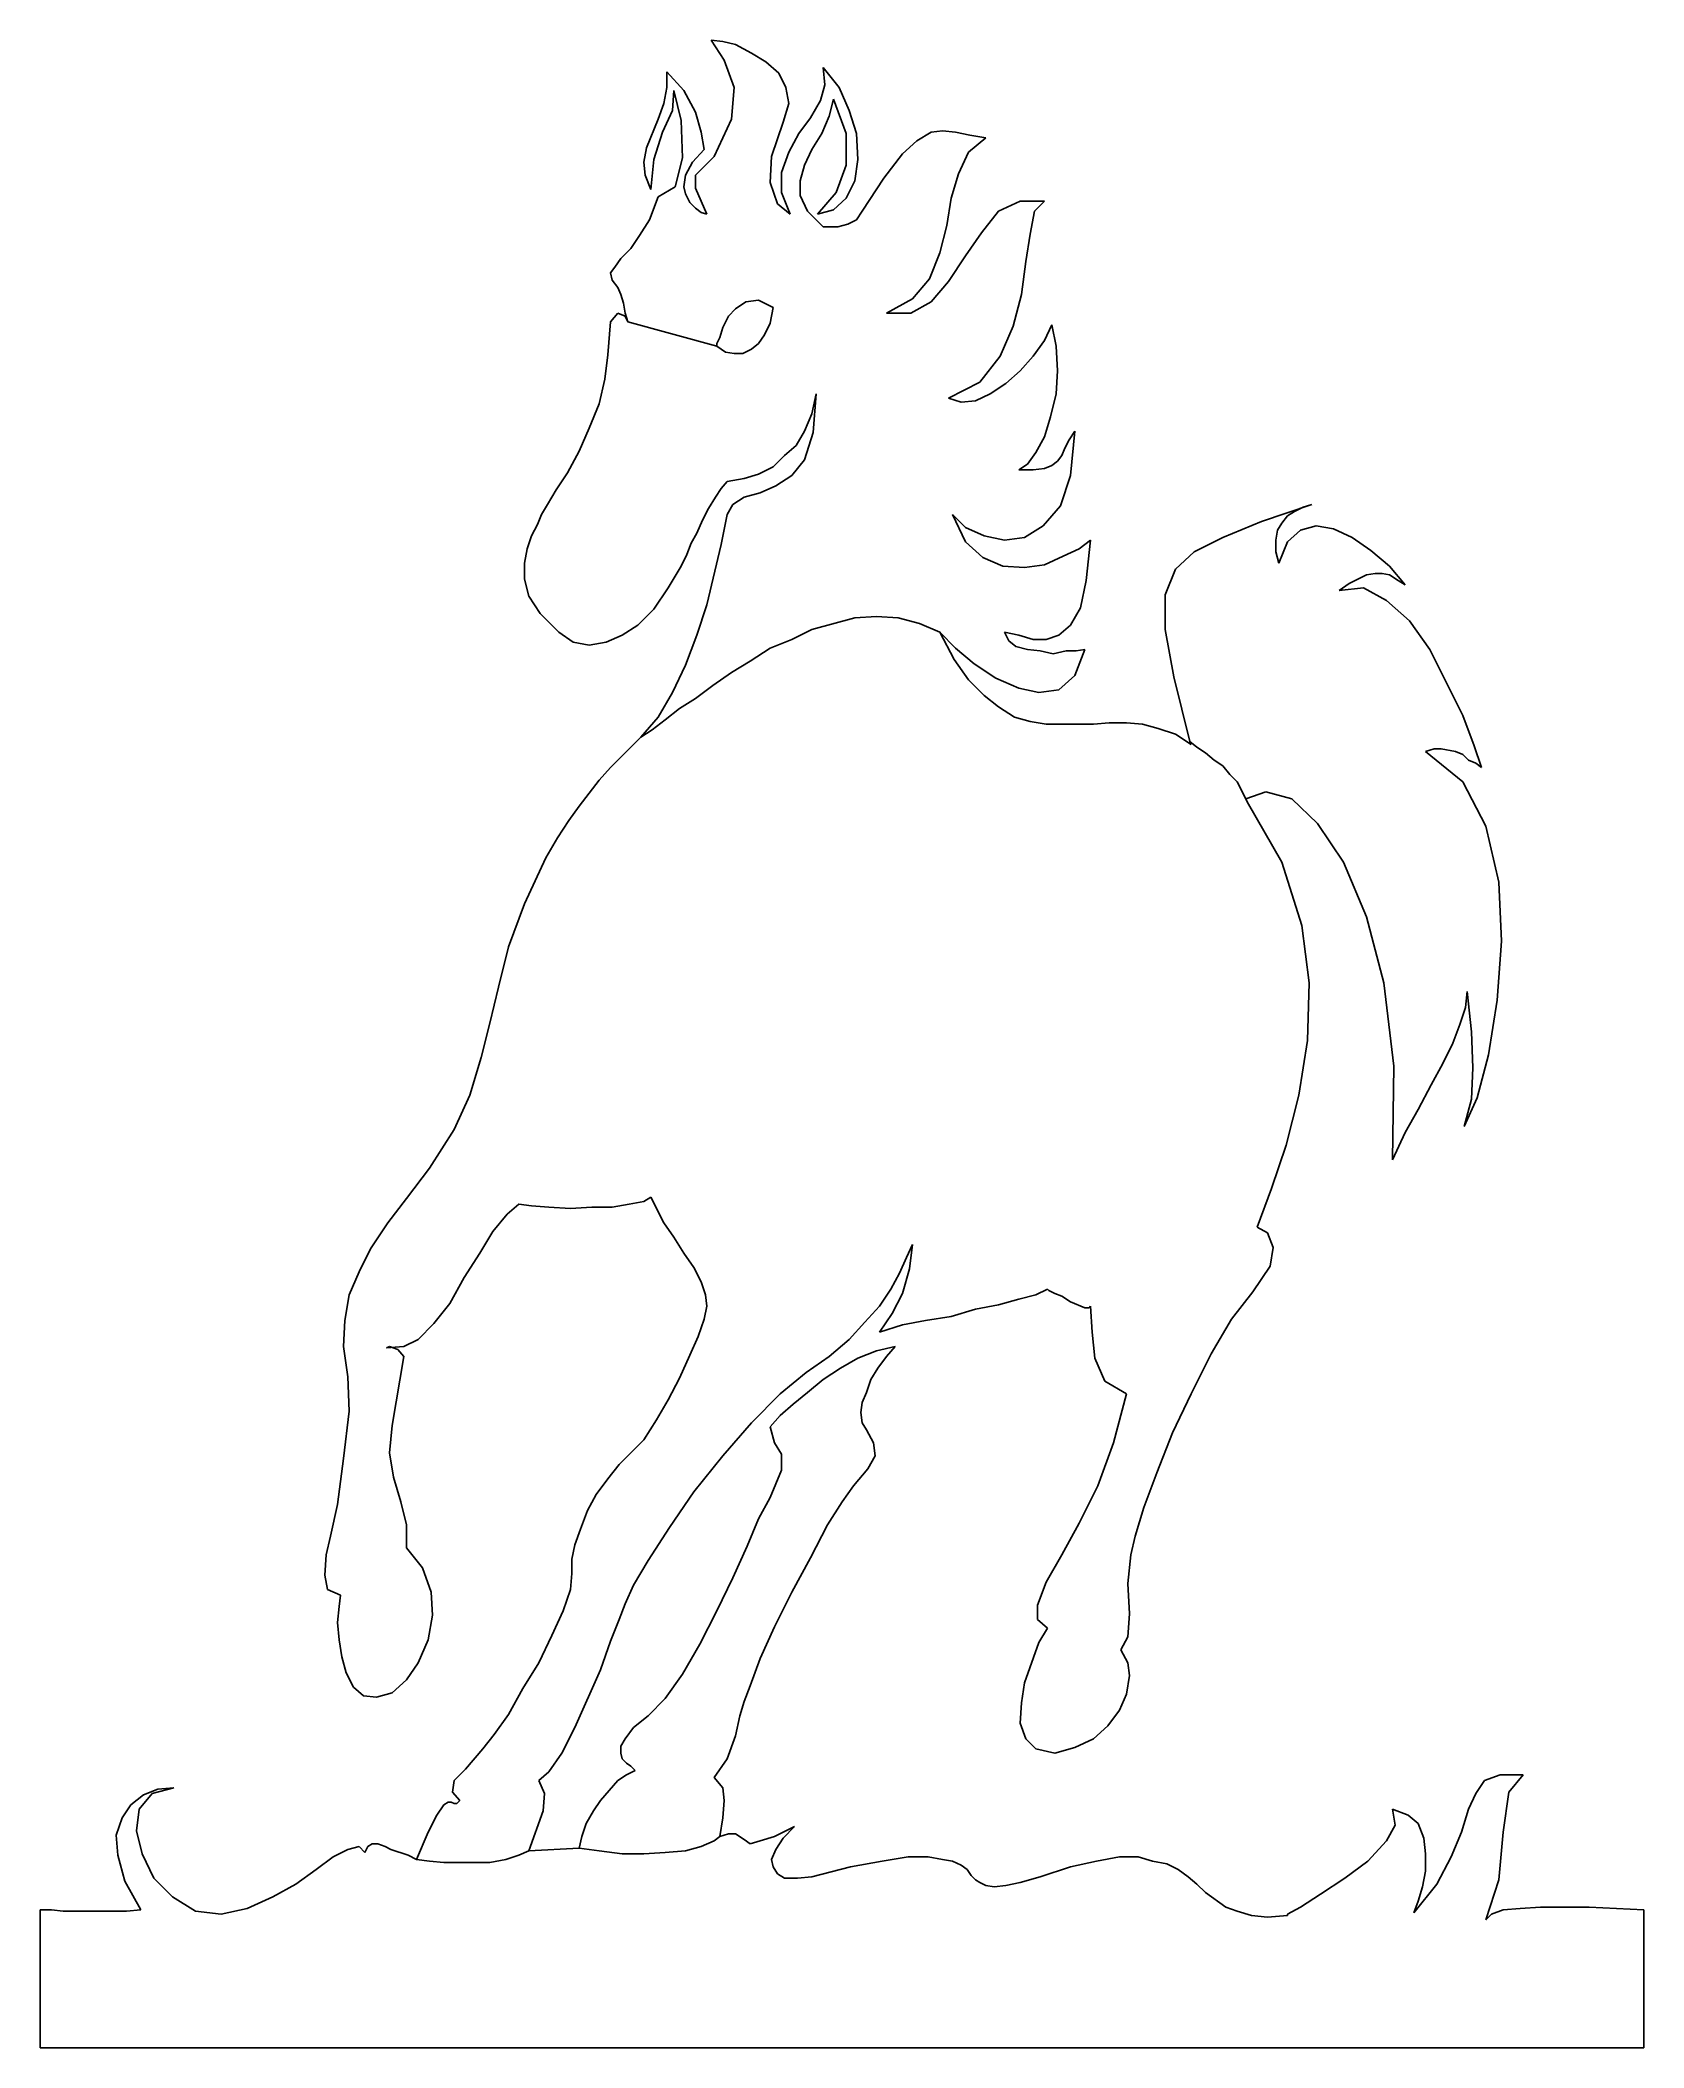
# Model space of a CAD drawing. Extents: x 0 to 30, y 0 to 37.6.
import ezdxf

# ---------------------------------------------------------------- set-up
doc = ezdxf.new("R2010")
doc.units = 0
doc.layers.add('CK_LEVEL_1', color=7, linetype='CONTINUOUS')

msp = doc.modelspace()

# ---------------------------------------------------------------- linework, layer by layer
at = {"layer": 'CK_LEVEL_1', "color": 2, "linetype": 'CONTINUOUS'}
for p, q in [((12.78451, 37.573002), (12.569192, 37.599918)), ((12.569192, 37.599918), (12.811425, 37.22311)), ((13.026743, 37.519173), (12.78451, 37.573002)), ((13.322805, 37.357685), (13.026743, 37.519173)), ((13.591953, 37.196194), (13.322805, 37.357681)), ((12.057812, 36.657902), (11.734835, 37.007793)), ((11.734835, 37.007793), (11.734835, 36.711731)), ((12.811425, 37.22311), (12.999828, 36.711731)), ((13.834186, 36.980877), (13.591952, 37.196194)), ((13.968759, 36.711731), (13.834186, 36.980877)), ((14.964605, 36.711731), (14.668543, 37.088535)), ((14.668543, 37.088535), (14.695457, 36.76556)), ((11.734835, 36.711731), (11.681005, 36.415668)), ((11.842494, 36.281094), (11.869408, 36.657902)), ((11.869408, 36.657902), (12.003982, 36.092693)), ((12.27313, 36.254177), (12.057813, 36.657898)), ((12.999828, 36.711731), (12.945999, 36.119606)), ((14.022589, 36.415668), (13.968759, 36.711731)), ((14.695458, 36.76556), (14.614715, 36.469498)), ((14.776202, 36.173435), (14.856946, 36.49641)), ((14.856946, 36.49641), (15.099179, 35.850456)), ((15.153009, 36.281094), (14.964605, 36.711731)), ((11.573346, 36.119606), (11.358028, 35.58131)), ((11.681005, 36.415668), (11.573345, 36.119606)), ((11.65409, 35.877373), (11.842494, 36.281094)), ((12.380789, 35.877373), (12.273129, 36.254181)), ((12.945999, 36.119606), (12.623022, 35.419823)), ((13.91493, 36.065777), (14.02259, 36.415668)), ((14.42631, 36.146519), (14.210992, 35.850456)), ((14.614714, 36.469498), (14.42631, 36.146523)), ((14.641628, 35.850456), (14.776202, 36.173431)), ((15.287583, 35.850456), (15.153009, 36.281094)), ((11.492602, 35.365993), (11.65409, 35.877373)), ((12.003982, 36.09269), (12.030896, 35.392906)), ((12.434618, 35.554394), (12.380789, 35.877369)), ((13.699612, 35.419823), (13.914929, 36.065777)), ((14.210992, 35.850456), (14.022589, 35.500565)), ((14.453225, 35.554394), (14.641628, 35.850456)), ((15.099179, 35.850456), (15.099179, 35.258331)), ((15.314497, 35.365993), (15.287583, 35.85046)), ((16.687149, 35.877373), (16.418001, 35.715885)), ((16.902468, 35.904285), (16.687149, 35.877369)), ((17.144701, 35.877373), (16.902468, 35.904289)), ((17.413849, 35.823544), (17.144701, 35.877373)), ((17.386934, 35.500565), (17.709911, 35.769714)), ((17.709911, 35.769714), (17.413849, 35.823544)), ((11.358028, 35.58131), (11.304198, 35.31216)), ((11.438772, 34.800781), (11.492602, 35.36599)), ((12.030897, 35.392906), (11.896323, 34.85461)), ((12.2193, 35.31216), (12.434618, 35.554394)), ((12.623022, 35.419823), (12.27313, 35.069931)), ((13.672697, 34.935356), (13.699612, 35.419823)), ((14.022589, 35.500565), (13.888015, 35.12376)), ((14.318651, 35.258331), (14.453225, 35.554394)), ((15.260668, 34.962269), (15.314497, 35.36599)), ((16.148855, 35.473652), (15.798964, 35.016102)), ((16.418001, 35.715885), (16.148853, 35.473652)), ((17.19853, 35.096844), (17.386934, 35.500565)), ((11.304198, 35.31216), (11.331113, 35.069927)), ((11.331113, 35.069927), (11.438772, 34.800781)), ((12.057812, 34.85461), (12.084725, 35.069927)), ((12.084726, 35.069927), (12.2193, 35.31216)), ((12.27313, 35.069927), (12.27313, 34.827694)), ((13.888015, 35.12376), (13.888015, 34.746952)), ((14.237907, 34.962269), (14.318651, 35.258331)), ((15.099179, 35.258331), (14.910776, 34.746952)), ((15.798963, 35.016102), (15.395242, 34.39706)), ((17.063957, 34.639294), (17.19853, 35.096844)), ((11.573346, 34.666206), (11.411858, 34.235569)), ((11.896323, 34.85461), (11.573346, 34.666206)), ((12.084726, 34.720036), (12.057813, 34.85461)), ((12.165471, 34.558548), (12.084726, 34.720036)), ((12.27313, 34.827698), (12.488448, 34.343231)), ((13.807271, 34.531635), (13.672697, 34.935356)), ((13.888015, 34.746952), (14.049503, 34.343231)), ((14.237907, 34.693123), (14.237907, 34.962269)), ((14.372481, 34.39706), (14.237907, 34.693123)), ((14.910776, 34.746952), (14.560884, 34.343231)), ((14.856946, 34.423977), (15.099179, 34.639294)), ((15.099179, 34.639294), (15.260668, 34.962269)), ((16.983212, 34.127914), (17.063957, 34.639294)), ((11.411857, 34.235573), (11.223454, 33.93951)), ((12.27313, 34.45089), (12.165471, 34.558548)), ((12.380789, 34.370148), (12.273129, 34.450893)), ((12.488448, 34.343231), (12.380789, 34.370148)), ((14.049504, 34.343231), (13.807271, 34.531635)), ((14.668543, 34.100998), (14.37248, 34.39706)), ((14.560884, 34.343231), (14.856947, 34.423977)), ((15.287583, 34.235573), (15.126095, 34.154827)), ((15.395242, 34.39706), (15.287582, 34.235573)), ((17.952145, 34.39706), (17.629168, 33.99334)), ((18.355865, 34.585464), (17.952145, 34.39706)), ((18.813416, 34.585464), (18.355865, 34.585464)), ((18.544268, 33.966423), (18.625011, 34.39706)), ((18.625011, 34.39706), (18.813416, 34.585464)), ((11.223454, 33.93951), (11.061967, 33.697277)), ((14.937691, 34.100998), (14.668543, 34.100998)), ((15.126094, 34.154827), (14.937691, 34.100998)), ((16.848639, 33.616531), (16.983213, 34.127911)), ((17.629166, 33.99334), (17.333103, 33.562702)), ((18.463524, 33.455044), (18.544268, 33.966423)), ((10.873562, 33.508873), (10.765903, 33.347385)), ((11.061966, 33.697277), (10.873562, 33.508873)), ((16.660234, 33.132069), (16.848637, 33.616535)), ((17.333103, 33.562702), (17.010126, 33.078236)), ((10.685159, 33.239727), (10.712073, 33.105152)), ((10.765903, 33.347385), (10.68516, 33.239727)), ((10.712074, 33.105152), (10.819734, 32.970577)), ((16.337257, 32.75526), (16.660234, 33.132069)), ((18.38278, 32.836002), (18.463524, 33.455044)), ((10.819733, 32.970577), (10.873562, 32.836002)), ((10.873562, 32.836002), (10.927392, 32.674515)), ((13.215146, 32.701431), (13.457379, 32.728344)), ((13.457379, 32.728344), (13.726527, 32.593769)), ((15.852792, 32.486115), (16.337257, 32.75526)), ((17.010126, 33.078236), (16.687149, 32.701431)), ((18.221291, 32.243881), (18.38278, 32.836006)), ((10.819733, 32.486115), (10.685159, 32.324627)), ((10.954307, 32.432281), (10.819733, 32.486111)), ((10.927392, 32.674515), (10.954307, 32.486111)), ((10.954307, 32.486115), (11.008136, 32.324627)), ((11.008136, 32.324623), (10.954307, 32.432281)), ((12.78451, 32.216965), (12.892169, 32.432281)), ((12.892169, 32.432281), (13.026743, 32.566856)), ((13.026743, 32.566856), (13.215146, 32.701431)), ((13.726527, 32.593773), (13.672697, 32.29771)), ((16.310343, 32.486115), (15.852792, 32.486115)), ((16.687149, 32.701431), (16.310343, 32.486115)), ((10.685159, 32.324623), (10.631329, 31.705584)), ((12.676851, 31.867073), (11.008137, 32.324623)), ((12.676851, 31.920902), (12.730681, 32.028561)), ((12.730681, 32.028561), (12.784511, 32.216965)), ((13.565038, 32.08239), (13.457378, 31.920902)), ((13.672697, 32.29771), (13.565038, 32.082394)), ((17.979057, 31.678671), (18.221291, 32.243881)), ((18.813416, 31.974731), (18.598097, 31.678669)), ((18.94799, 32.270794), (18.813416, 31.974731)), ((19.028734, 31.867073), (18.94799, 32.270794)), ((10.631329, 31.705585), (10.577499, 31.248035)), ((12.676851, 31.867073), (12.676851, 31.920902)), ((12.83834, 31.759415), (12.676851, 31.867073)), ((12.999828, 31.732498), (12.838341, 31.759413)), ((13.161317, 31.732498), (12.999828, 31.732498)), ((13.322805, 31.813244), (13.161318, 31.732498)), ((13.457379, 31.920902), (13.322805, 31.813244)), ((17.602251, 31.194204), (17.979057, 31.678671)), ((18.598099, 31.678671), (18.355865, 31.409523)), ((19.055649, 31.409521), (19.028734, 31.867073)), ((10.5775, 31.248034), (10.469841, 30.790482)), ((18.355865, 31.409521), (18.086718, 31.16729)), ((19.028734, 30.978886), (19.055649, 31.409521)), ((14.453225, 30.602079), (14.533969, 30.978886)), ((14.533969, 30.978886), (14.48014, 30.252188)), ((17.010126, 30.898142), (17.602251, 31.194204)), ((17.252359, 30.817398), (17.010126, 30.898142)), ((17.521507, 30.844313), (17.252359, 30.817398)), ((17.790655, 30.978886), (17.521507, 30.844311)), ((18.086718, 31.16729), (17.790655, 30.978886)), ((18.921076, 30.54825), (19.028734, 30.978886)), ((10.469841, 30.790483), (10.281438, 30.332932)), ((14.318651, 30.279102), (14.453225, 30.602079)), ((18.813416, 30.171444), (18.921074, 30.54825)), ((10.281438, 30.332932), (10.093034, 29.902296)), ((14.157163, 30.009954), (14.31865, 30.279102)), ((14.48014, 30.252188), (14.318651, 29.740807)), ((18.651928, 29.875381), (18.813417, 30.171444)), ((19.270967, 30.117615), (19.190222, 29.956125)), ((19.378626, 30.279102), (19.270967, 30.117613)), ((19.29788, 29.444744), (19.378626, 30.279102)), ((10.093034, 29.902296), (9.877716, 29.498575)), ((13.726527, 29.606234), (13.941845, 29.821552)), ((13.941845, 29.821552), (14.157163, 30.009954)), ((14.318651, 29.740807), (14.076418, 29.444744)), ((18.490438, 29.660063), (18.651926, 29.875381)), ((19.055649, 29.713894), (18.94799, 29.633148)), ((19.136393, 29.821552), (19.055649, 29.713894)), ((19.190222, 29.956125), (19.136393, 29.821552)), ((9.877716, 29.498575), (9.662398, 29.175598)), ((12.757595, 29.202513), (12.865254, 29.337088)), ((12.865254, 29.337086), (13.188231, 29.390915)), ((13.188231, 29.390917), (13.457379, 29.471661)), ((13.457379, 29.471661), (13.726527, 29.606236)), ((14.076418, 29.444744), (13.780355, 29.256342)), ((18.328951, 29.552404), (18.49044, 29.660063)), ((18.598099, 29.552404), (18.328951, 29.552404)), ((18.813416, 29.579319), (18.598097, 29.552404)), ((18.94799, 29.633148), (18.813416, 29.579319)), ((19.109478, 28.879536), (19.29788, 29.444746)), ((9.662398, 29.175596), (9.500911, 28.906448)), ((12.515363, 28.825706), (12.649936, 29.041025)), ((12.649936, 29.041023), (12.757595, 29.202511)), ((13.188231, 29.041023), (12.972914, 28.906448)), ((13.484294, 29.121769), (13.188231, 29.041025)), ((13.780356, 29.256342), (13.484295, 29.121767)), ((9.393251, 28.718046), (9.312507, 28.529642)), ((9.50091, 28.90645), (9.39325, 28.718048)), ((12.300044, 28.368155), (12.407703, 28.610388)), ((12.407703, 28.610388), (12.515364, 28.825706)), ((12.865254, 28.718046), (12.757595, 28.152836)), ((12.972913, 28.90645), (12.865253, 28.718048)), ((17.333103, 28.206667), (17.09087, 28.718048)), ((17.090872, 28.718046), (17.333105, 28.475813)), ((18.786501, 28.502729), (19.109478, 28.879536)), ((22.877544, 28.583473), (22.150846, 28.287411)), ((23.819561, 28.90645), (22.877544, 28.583473)), ((23.254351, 28.556559), (23.362009, 28.691133)), ((23.362009, 28.691132), (23.496584, 28.771875)), ((23.496584, 28.771875), (23.658072, 28.852619)), ((23.658072, 28.852619), (23.819561, 28.906448)), ((9.204847, 28.314325), (9.124104, 28.072092)), ((9.312506, 28.529642), (9.204846, 28.314323)), ((12.192385, 28.17975), (12.300044, 28.368155)), ((17.333103, 28.475815), (17.682995, 28.314325)), ((17.65608, 27.910604), (17.333103, 28.206667)), ((17.682997, 28.314325), (18.059803, 28.233582)), ((18.059803, 28.233582), (18.436609, 28.287411)), ((18.436609, 28.287411), (18.786501, 28.502729)), ((19.674688, 28.233582), (19.45937, 28.072092)), ((19.593945, 27.479967), (19.674688, 28.23358)), ((22.150846, 28.287411), (21.612551, 28.018263)), ((23.146692, 28.233582), (23.173607, 28.421984)), ((23.146692, 28.018263), (23.146692, 28.233582)), ((23.173607, 28.421984), (23.254353, 28.556559)), ((23.362009, 28.206667), (23.20052, 27.802946)), ((23.604242, 28.421984), (23.362009, 28.206665)), ((23.900305, 28.502729), (23.604242, 28.421984)), ((24.223282, 28.448898), (23.900305, 28.502728)), ((24.573174, 28.287411), (24.223282, 28.4489)), ((24.923065, 28.045177), (24.573174, 28.287409)), ((9.124103, 28.072092), (9.070273, 27.802944)), ((12.003982, 27.749115), (12.111641, 27.964434)), ((12.111641, 27.964434), (12.192385, 28.179752)), ((12.757595, 28.152838), (12.488448, 27.022417)), ((18.032888, 27.749115), (17.656082, 27.910604)), ((19.163307, 27.937519), (18.813416, 27.77603)), ((19.45937, 28.072092), (19.163307, 27.937519)), ((21.612551, 28.018263), (21.262659, 27.695286)), ((23.200521, 27.802944), (23.146692, 28.018263)), ((25.272959, 27.749115), (24.923067, 28.045177)), ((9.070274, 27.802944), (9.070274, 27.506882)), ((9.070274, 27.506882), (9.151018, 27.183905)), ((11.761749, 27.345394), (12.003983, 27.749115)), ((18.436609, 27.7222), (18.032888, 27.749115)), ((18.813416, 27.77603), (18.436609, 27.7222)), ((19.486284, 26.968588), (19.593943, 27.479969)), ((21.262659, 27.695286), (21.074255, 27.210819)), ((24.519344, 27.426138), (24.842321, 27.587627)), ((24.842321, 27.587627), (25.003811, 27.614542)), ((25.003811, 27.614542), (25.138386, 27.614542)), ((25.138384, 27.614542), (25.272959, 27.587627)), ((25.569019, 27.399223), (25.272957, 27.749115)), ((25.272959, 27.587627), (25.434446, 27.479969)), ((25.434446, 27.479967), (25.569021, 27.399221)), ((9.151018, 27.183905), (9.366336, 26.860928)), ((11.492602, 26.941673), (11.761749, 27.345394)), ((21.074255, 27.210819), (21.074255, 26.564865)), ((24.33094, 27.291565), (24.519342, 27.42614)), ((24.788492, 27.345394), (24.33094, 27.291565)), ((25.219128, 27.103161), (24.788492, 27.345394)), ((25.649763, 26.726355), (25.219128, 27.103161)), ((9.366336, 26.860928), (9.716228, 26.511036)), ((11.196539, 26.645611), (11.492602, 26.941673)), ((12.488448, 27.022417), (12.300044, 26.457207)), ((14.453225, 26.564865), (15.260668, 26.780184)), ((15.260668, 26.780184), (15.664389, 26.807098)), ((15.664389, 26.807098), (16.068111, 26.780184)), ((16.068111, 26.780184), (16.471832, 26.672525)), ((19.29788, 26.645611), (19.486284, 26.968588)), ((26.026571, 26.188059), (25.649765, 26.726355)), ((9.716228, 26.511036), (9.985374, 26.322634)), ((9.985375, 26.322634), (10.281439, 26.268805)), ((10.281438, 26.268805), (10.604415, 26.322634)), ((10.604415, 26.322634), (10.900476, 26.457209)), ((10.900477, 26.457207), (11.196539, 26.645609)), ((12.300044, 26.457207), (12.084726, 25.891996)), ((13.672697, 26.214973), (14.076418, 26.376463)), ((14.076418, 26.376463), (14.453225, 26.564865)), ((16.471832, 26.672525), (16.848639, 26.511036)), ((16.848639, 26.511036), (17.144701, 26.214973)), ((16.848639, 26.511036), (17.117786, 25.999657)), ((18.140547, 26.349548), (18.059803, 26.511036)), ((18.059803, 26.511036), (18.328951, 26.457207)), ((18.275122, 26.24189), (18.140547, 26.349548)), ((18.328951, 26.457207), (18.598099, 26.376463)), ((18.598099, 26.376463), (18.840332, 26.376463)), ((18.84033, 26.376463), (19.082561, 26.457207)), ((19.082563, 26.457207), (19.297882, 26.645609)), ((21.074255, 26.564865), (21.235744, 25.676678)), ((12.945999, 25.757423), (13.29589, 25.972742)), ((13.29589, 25.97274), (13.672697, 26.214973)), ((17.117786, 25.999657), (17.386934, 25.62285)), ((17.144701, 26.214973), (17.494593, 25.918911)), ((18.490438, 26.188059), (18.27512, 26.241888)), ((18.732672, 26.161144), (18.49044, 26.188059)), ((18.974903, 26.107315), (18.73267, 26.161144)), ((19.217136, 26.161144), (18.974903, 26.107315)), ((19.40554, 26.161144), (19.217138, 26.161144)), ((19.378626, 25.703594), (19.567028, 26.188059)), ((19.56703, 26.188059), (19.40554, 26.161144)), ((26.645611, 24.949982), (26.026571, 26.188059)), ((12.084726, 25.891996), (11.842494, 25.380617)), ((12.596107, 25.51519), (12.945998, 25.757423)), ((17.386934, 25.622849), (17.682997, 25.326786)), ((17.494593, 25.918913), (17.898314, 25.649765)), ((17.898314, 25.649763), (18.328949, 25.461361)), ((19.082563, 25.434446), (19.378626, 25.703594)), ((21.235744, 25.67668), (21.531807, 24.465515)), ((11.842494, 25.380617), (11.573346, 24.923065)), ((11.977067, 25.084555), (12.27313, 25.272959)), ((12.27313, 25.272959), (12.596107, 25.51519)), ((17.682997, 25.326788), (17.952145, 25.111469)), ((18.328951, 25.461361), (18.705757, 25.380617)), ((18.705757, 25.380617), (19.082563, 25.434446)), ((11.573346, 24.923065), (11.250369, 24.546259)), ((11.465687, 24.680834), (11.70792, 24.869236)), ((11.70792, 24.869236), (11.977067, 25.084555)), ((17.952145, 25.111469), (18.248207, 24.923067)), ((18.248205, 24.923065), (18.544268, 24.842321)), ((18.544268, 24.842321), (18.84033, 24.788492)), ((26.860928, 24.384771), (26.645609, 24.949982)), ((10.685159, 23.981049), (11.250369, 24.546259)), ((11.250369, 24.546259), (11.465687, 24.680834)), ((18.84033, 24.788492), (19.728518, 24.788492)), ((19.728518, 24.788492), (20.02458, 24.815407)), ((20.02458, 24.815407), (20.347557, 24.815407)), ((20.347557, 24.815407), (20.64362, 24.788492)), ((20.64362, 24.788492), (20.939682, 24.707748)), ((20.939682, 24.707748), (21.262659, 24.60009)), ((21.262659, 24.600088), (21.558722, 24.411684)), ((21.531807, 24.465515), (21.666382, 24.357857)), ((21.558722, 24.411686), (21.531807, 24.465515)), ((21.66638, 24.357857), (21.827869, 24.250198)), ((21.827869, 24.250196), (21.989357, 24.115622)), ((21.989357, 24.115623), (22.150846, 24.007965)), ((25.945826, 24.277111), (26.107315, 24.33094)), ((26.645611, 23.711903), (25.945827, 24.277113)), ((26.107315, 24.33094), (26.24189, 24.33094)), ((26.24189, 24.33094), (26.511038, 24.277111)), ((26.511036, 24.277111), (26.645611, 24.223282)), ((26.645611, 24.223282), (26.753269, 24.115623)), ((26.753269, 24.115623), (26.887844, 24.061794)), ((26.995502, 23.981049), (26.860928, 24.384771)), ((10.093034, 23.254351), (10.469841, 23.738815)), ((10.469841, 23.738815), (10.685159, 23.981049)), ((22.150846, 24.007963), (22.285419, 23.846474)), ((22.285419, 23.846476), (22.419994, 23.711903)), ((22.419992, 23.711903), (22.581482, 23.388926)), ((27.076246, 22.877544), (26.645611, 23.711903)), ((26.887842, 24.061794), (26.995501, 23.981049)), ((22.581482, 23.388926), (22.958288, 23.523499)), ((22.581482, 23.388926), (22.608397, 23.335096)), ((22.608397, 23.335094), (23.254351, 22.204674)), ((22.958288, 23.523499), (23.442755, 23.388926)), ((23.442755, 23.388926), (23.927221, 22.931374)), ((9.689313, 22.662226), (9.904631, 22.985203)), ((9.904631, 22.985203), (10.093034, 23.254351)), ((9.473995, 22.285419), (9.689313, 22.662226)), ((23.927219, 22.931374), (24.411684, 22.204674)), ((27.31848, 21.827869), (27.076246, 22.877544)), ((9.070274, 21.424147), (9.473995, 22.285419)), ((23.254351, 22.204676), (23.631157, 21.020426)), ((24.411686, 22.204676), (24.842321, 21.181915)), ((27.372309, 20.724363), (27.31848, 21.827868)), ((8.774211, 20.616705), (9.070274, 21.424147)), ((24.842321, 21.181913), (25.165298, 19.943836)), ((23.631157, 21.020426), (23.765732, 19.943836)), ((27.291565, 19.620859), (27.372311, 20.724363)), ((8.585808, 19.863091), (8.774211, 20.616705)), ((23.765732, 19.943836), (23.738817, 18.867245)), ((25.165298, 19.943836), (25.353701, 18.38278)), ((8.424319, 19.190222), (8.585808, 19.863091)), ((26.69944, 19.486284), (26.726355, 19.782347)), ((26.726355, 19.782347), (26.8071, 19.028734)), ((27.130075, 18.598099), (27.291563, 19.620859)), ((8.262831, 18.544268), (8.424318, 19.190222)), ((26.591782, 19.163307), (26.69944, 19.486284)), ((23.738815, 18.867245), (23.577328, 17.844484)), ((26.268805, 18.436609), (26.457207, 18.813416)), ((26.457207, 18.813416), (26.591782, 19.163307)), ((26.807098, 19.028734), (26.834013, 18.355865)), ((8.047513, 17.844484), (8.262831, 18.544268)), ((26.053486, 18.032888), (26.268805, 18.436609)), ((26.914759, 17.790655), (27.130077, 18.598099)), ((25.353703, 18.38278), (25.326788, 16.63332)), ((26.834013, 18.355865), (26.807098, 17.763741)), ((7.75145, 17.19853), (8.047513, 17.844484)), ((23.577328, 17.844484), (23.335094, 16.902468)), ((25.811253, 17.575336), (26.053486, 18.032887)), ((26.807098, 17.763741), (26.672523, 17.252361)), ((26.672525, 17.252359), (26.914759, 17.790655)), ((25.569019, 17.144701), (25.811253, 17.575336)), ((7.2939, 16.471832), (7.75145, 17.19853)), ((25.326788, 16.63332), (25.569021, 17.144701)), ((23.335094, 16.902468), (23.065947, 16.095024)), ((6.863263, 15.906622), (7.2939, 16.471832)), ((6.513372, 15.449071), (6.863263, 15.906622)), ((8.962615, 15.798963), (8.747296, 15.610559)), ((9.204847, 15.772048), (8.962615, 15.798963)), ((11.035051, 15.798963), (10.712074, 15.745132)), ((11.304198, 15.852793), (11.035051, 15.798963)), ((11.438772, 15.933537), (11.304198, 15.852793)), ((11.681005, 15.449071), (11.438771, 15.933537)), ((23.065947, 16.095024), (22.796799, 15.368326)), ((6.190395, 14.964606), (6.513372, 15.449071)), ((8.747296, 15.61056), (8.478149, 15.287583)), ((9.527824, 15.745133), (9.204847, 15.772048)), ((9.931546, 15.718219), (9.527824, 15.745132)), ((10.335267, 15.745133), (9.931546, 15.71822)), ((10.712074, 15.745133), (10.335267, 15.745133)), ((11.869408, 15.179924), (11.681005, 15.449071)), ((8.478149, 15.287583), (8.235916, 14.883862)), ((12.057812, 14.883861), (11.869408, 15.179924)), ((16.337257, 15.04535), (16.229599, 14.803117)), ((16.283428, 14.587799), (16.337257, 15.04535)), ((22.796801, 15.368327), (22.985203, 15.260668)), ((22.985203, 15.260668), (23.092861, 14.99152)), ((5.975076, 14.533969), (6.190395, 14.964606)), ((8.235916, 14.883861), (7.939854, 14.42631)), ((12.246215, 14.614714), (12.057812, 14.883861)), ((16.229599, 14.803117), (16.095024, 14.507055)), ((23.092861, 14.99152), (23.039032, 14.641628)), ((5.786673, 14.103333), (5.975076, 14.53397)), ((7.939854, 14.42631), (7.670706, 13.941845)), ((12.380789, 14.345566), (12.246215, 14.614714)), ((12.461533, 14.103333), (12.380789, 14.345567)), ((16.095024, 14.507055), (15.933537, 14.210992)), ((16.148855, 14.130248), (16.28343, 14.587799)), ((23.039034, 14.641628), (22.716057, 14.157164)), ((5.705929, 13.618868), (5.786673, 14.103333)), ((7.670706, 13.941845), (7.374644, 13.565038)), ((12.488448, 13.888015), (12.461534, 14.103333)), ((15.933537, 14.210992), (15.718219, 13.888015)), ((15.960451, 13.753441), (16.148855, 14.130248)), ((17.952145, 13.91493), (17.521507, 13.834187)), ((18.328951, 14.022589), (17.952145, 13.914929)), ((18.651928, 14.103333), (18.328951, 14.02259)), ((18.867245, 14.210992), (18.651926, 14.103333)), ((18.894159, 14.184078), (18.867245, 14.210992)), ((19.00182, 14.130248), (18.894161, 14.184078)), ((19.136393, 14.076419), (19.001818, 14.130248)), ((19.29788, 13.968759), (19.136393, 14.076419)), ((19.56703, 13.8611), (19.297882, 13.96876)), ((22.716057, 14.157163), (22.312334, 13.645782)), ((5.679014, 13.134402), (5.705929, 13.618868)), ((7.374644, 13.565038), (7.078582, 13.268976)), ((12.326959, 13.322805), (12.434618, 13.645782)), ((12.434618, 13.645782), (12.488448, 13.888016)), ((15.449071, 13.591953), (15.153009, 13.268976)), ((15.718219, 13.888015), (15.449071, 13.591953)), ((15.718219, 13.40355), (15.960451, 13.753441)), ((16.148855, 13.538123), (15.718219, 13.40355)), ((16.579491, 13.618868), (16.148855, 13.538123)), ((17.063957, 13.699612), (16.579491, 13.618868)), ((17.521507, 13.834186), (17.063957, 13.699612)), ((19.647774, 13.8611), (19.56703, 13.8611)), ((19.674688, 13.888015), (19.647774, 13.8611)), ((19.701603, 13.40355), (19.674688, 13.888015)), ((22.312334, 13.645782), (21.935528, 12.999828)), ((7.078582, 13.268976), (6.809434, 13.134402)), ((12.165471, 12.972913), (12.326959, 13.322804)), ((15.153009, 13.268976), (14.776202, 12.945999)), ((19.755432, 12.919084), (19.701603, 13.403549)), ((5.759758, 12.569192), (5.679014, 13.134402)), ((6.809434, 13.134402), (6.486457, 13.107488)), ((6.486457, 13.107487), (6.540286, 13.134401)), ((6.540286, 13.134402), (6.701775, 13.080572)), ((6.809434, 12.945999), (6.594116, 11.65409)), ((6.701775, 13.080572), (6.809434, 12.945999)), ((11.977067, 12.542277), (12.165471, 12.972914)), ((14.776202, 12.945999), (14.345566, 12.649936)), ((14.99152, 12.730681), (15.314497, 12.919085)), ((15.314497, 12.919084), (15.664389, 13.053658)), ((15.664389, 13.053658), (16.01428, 13.134401)), ((15.852792, 12.945999), (15.691304, 12.730681)), ((16.01428, 13.134402), (15.852792, 12.945999)), ((19.943836, 12.488448), (19.755432, 12.919085)), ((21.935528, 12.999828), (21.558722, 12.246216)), ((5.786673, 11.923238), (5.759758, 12.569192)), ((11.761749, 12.138556), (11.977067, 12.542276)), ((14.345566, 12.649936), (13.8611, 12.246215)), ((14.372481, 12.27313), (14.668543, 12.515364)), ((14.668543, 12.515363), (14.99152, 12.73068)), ((15.55673, 12.515363), (15.475986, 12.273129)), ((15.691304, 12.730681), (15.55673, 12.515364)), ((20.347557, 12.246215), (19.943836, 12.488448)), ((11.546431, 11.761749), (11.761748, 12.138556)), ((13.8611, 12.246215), (13.322805, 11.70792)), ((13.8611, 11.842494), (14.103333, 12.057812)), ((14.103333, 12.057812), (14.372481, 12.273129)), ((15.395242, 12.084726), (15.368327, 11.896323)), ((15.475986, 12.27313), (15.395242, 12.084726)), ((20.105324, 11.331113), (20.347557, 12.246215)), ((21.558722, 12.246215), (21.20883, 11.519517)), ((5.679014, 11.035051), (5.786673, 11.923239)), ((11.304198, 11.384943), (11.546432, 11.761749)), ((13.322805, 11.70792), (12.784511, 11.088881)), ((13.672697, 11.627176), (13.8611, 11.842494)), ((15.368327, 11.896323), (15.395242, 11.70792)), ((15.395242, 11.70792), (15.475986, 11.573346)), ((6.594116, 11.65409), (6.540286, 11.14271)), ((10.846648, 10.927392), (11.304198, 11.384943)), ((13.753441, 11.331113), (13.672697, 11.627176)), ((13.888015, 11.115795), (13.753441, 11.331113)), ((15.475986, 11.573346), (15.610559, 11.331113)), ((15.61056, 11.331113), (15.637474, 11.08888)), ((19.809261, 10.523671), (20.105324, 11.331113)), ((21.20883, 11.519517), (20.912767, 10.765903)), ((5.571355, 10.173779), (5.679014, 11.03505)), ((6.540286, 11.14271), (6.621031, 10.685159)), ((10.631329, 10.658244), (10.846647, 10.927392)), ((12.78451, 11.08888), (12.246215, 10.416012)), ((13.888015, 10.819733), (13.888015, 11.115795)), ((15.637474, 11.08888), (15.502901, 10.846647)), ((6.621031, 10.685159), (6.755604, 10.227608)), ((10.416011, 10.362182), (10.631329, 10.658243)), ((13.672697, 10.308352), (13.888015, 10.819734)), ((15.502901, 10.846648), (15.233753, 10.523671)), ((20.912767, 10.765903), (20.670534, 10.119949)), ((5.436781, 9.581654), (5.571355, 10.173779)), ((6.755604, 10.227608), (6.863263, 9.796971)), ((10.254523, 10.06612), (10.416011, 10.362183)), ((12.246215, 10.416012), (11.788664, 9.743143)), ((13.457379, 9.904631), (13.672697, 10.308352)), ((15.018435, 10.227608), (14.749287, 9.796971)), ((15.233753, 10.523671), (15.018435, 10.227608)), ((19.45937, 9.823887), (19.809261, 10.523671)), ((6.863263, 9.796972), (6.863263, 9.366336)), ((10.119949, 9.716228), (10.254523, 10.066119)), ((13.242061, 9.393251), (13.457378, 9.904632)), ((14.749287, 9.796972), (14.42631, 9.177934)), ((19.136393, 9.231762), (19.45937, 9.823887)), ((20.670534, 10.119949), (20.509045, 9.581655)), ((5.356037, 9.231762), (5.436781, 9.581654)), ((9.958461, 9.151018), (10.01229, 9.420165)), ((10.01229, 9.420165), (10.119949, 9.716228)), ((11.788664, 9.743143), (11.384943, 9.124104)), ((20.509045, 9.581654), (20.428301, 9.231762)), ((5.329122, 8.854956), (5.356037, 9.231762)), ((6.863263, 9.366336), (7.159326, 8.989529)), ((9.958461, 8.88187), (9.958461, 9.151018)), ((11.384943, 9.124103), (11.115795, 8.666552)), ((12.972913, 8.801126), (13.242061, 9.39325)), ((14.42631, 9.177933), (14.076418, 8.531978)), ((18.84033, 8.720382), (19.136393, 9.231762)), ((20.428301, 9.231762), (20.374472, 8.693467)), ((5.382952, 8.585808), (5.329122, 8.854956)), ((7.159326, 8.989529), (7.320814, 8.531978)), ((9.931546, 8.585808), (9.958461, 8.88187)), ((11.115795, 8.666552), (10.954308, 8.31666)), ((12.676851, 8.182087), (12.972914, 8.801126)), ((18.678843, 8.289746), (18.840332, 8.720383)), ((20.374472, 8.693467), (20.401386, 8.128257)), ((5.625185, 8.478149), (5.382952, 8.585809)), ((5.59827, 8.262831), (5.625185, 8.478148)), ((7.320814, 8.531978), (7.347729, 8.101341)), ((9.796972, 8.182087), (9.931546, 8.585808)), ((10.954307, 8.31666), (10.846647, 8.020597)), ((14.076418, 8.531978), (13.753441, 7.886024)), ((18.678843, 8.020598), (18.678843, 8.289746)), ((5.571355, 7.966769), (5.59827, 8.262831)), ((5.59827, 7.643791), (5.571355, 7.966769)), ((7.347729, 8.101342), (7.266985, 7.643791)), ((9.581654, 7.724536), (9.796971, 8.182087)), ((10.846648, 8.020598), (10.68516, 7.616878)), ((12.353874, 7.563047), (12.676851, 8.182087)), ((18.867245, 7.85911), (18.678843, 8.020597)), ((20.401386, 8.128257), (20.374472, 7.697621)), ((5.652099, 7.320814), (5.59827, 7.643791)), ((7.266985, 7.643791), (7.078582, 7.213155)), ((9.339421, 7.213155), (9.581655, 7.724536)), ((10.685159, 7.616877), (10.496756, 7.078582)), ((12.030897, 6.997837), (12.353874, 7.563047)), ((13.753441, 7.886024), (13.484294, 7.2939)), ((18.436609, 6.836349), (18.705757, 7.589962)), ((18.705757, 7.589962), (18.867245, 7.85911)), ((20.374472, 7.697621), (20.239897, 7.455388)), ((5.732844, 7.024752), (5.652099, 7.320814)), ((7.078582, 7.213155), (6.863263, 6.890178)), ((9.043359, 6.72869), (9.33942, 7.213155)), ((13.484294, 7.2939), (13.29589, 6.782519)), ((20.239899, 7.455388), (20.374474, 7.213155)), ((20.374472, 7.213155), (20.401386, 6.970923)), ((5.867417, 6.755604), (5.732844, 7.024752)), ((6.863263, 6.890178), (6.594116, 6.647945)), ((10.496756, 7.078582), (10.01229, 6.001991)), ((11.70792, 6.540286), (12.030897, 6.997837)), ((13.29589, 6.782519), (13.188231, 6.486457)), ((18.38278, 6.459542), (18.436609, 6.836349)), ((20.401386, 6.970923), (20.347557, 6.621031)), ((6.055821, 6.594116), (5.867417, 6.755604)), ((6.298054, 6.567201), (6.055821, 6.594116)), ((6.594116, 6.647945), (6.298054, 6.567201)), ((8.774211, 6.244224), (9.043359, 6.72869)), ((11.384943, 6.217309), (11.70792, 6.540286)), ((13.188231, 6.486457), (13.107488, 6.217309)), ((18.355865, 6.082736), (18.38278, 6.459542)), ((20.347557, 6.621031), (20.212982, 6.324968)), ((8.505064, 5.867417), (8.774211, 6.244224)), ((11.115795, 6.001991), (11.384943, 6.217309)), ((13.107487, 6.217309), (13.026743, 5.840503)), ((18.463524, 5.786673), (18.355865, 6.082736)), ((19.997665, 6.028906), (19.728518, 5.786673)), ((20.212982, 6.324968), (19.997663, 6.028906)), ((8.289746, 5.59827), (8.505064, 5.867417)), ((10.01229, 6.001991), (9.770057, 5.517526)), ((10.873562, 5.652099), (10.954307, 5.786673)), ((10.873562, 5.517526), (10.873562, 5.652099)), ((10.954307, 5.786673), (11.115794, 6.001991)), ((13.026743, 5.840503), (12.865254, 5.409867)), ((18.651928, 5.59827), (18.463526, 5.786673)), ((19.728518, 5.786673), (19.378626, 5.625185)), ((7.966769, 5.221463), (8.289746, 5.59827)), ((9.770057, 5.517526), (9.527823, 5.167634)), ((10.900477, 5.409867), (10.873563, 5.517526)), ((10.981221, 5.329122), (10.900477, 5.409867)), ((11.061966, 5.275293), (10.981221, 5.329122)), ((11.14271, 5.194549), (11.061966, 5.275293)), ((12.865254, 5.409867), (12.623022, 5.059975)), ((19.00182, 5.517526), (18.651928, 5.59827)), ((19.378626, 5.625185), (19.00182, 5.517526)), ((7.724536, 4.790827), (7.75145, 5.006145)), ((7.75145, 5.006145), (7.966769, 5.221463)), ((9.527824, 5.167634), (9.339421, 5.006145)), ((9.339421, 5.006145), (9.447081, 4.763912)), ((10.496756, 4.629339), (10.819733, 5.006145)), ((10.819733, 5.006145), (10.98122, 5.113804)), ((10.981221, 5.113804), (11.14271, 5.194549)), ((12.623022, 5.059975), (12.78451, 4.871571)), ((27.049332, 5.006145), (26.887842, 4.763912)), ((27.345394, 5.113804), (27.049332, 5.006145)), ((27.77603, 5.113804), (27.345394, 5.113804)), ((27.506882, 4.790827), (27.77603, 5.113804)), ((1.69563, 4.548594), (1.534141, 4.306362)), ((1.937863, 4.736998), (1.69563, 4.548594)), ((1.857119, 4.46785), (2.099351, 4.763912)), ((2.20701, 4.844657), (1.937863, 4.736998)), ((2.099351, 4.763912), (2.503073, 4.871571)), ((2.503073, 4.871571), (2.20701, 4.844657)), ((7.428473, 4.360191), (7.563047, 4.548594)), ((7.563047, 4.548594), (7.643791, 4.602424)), ((7.643791, 4.602424), (7.697621, 4.602424)), ((7.697621, 4.602424), (7.75145, 4.575509)), ((7.859109, 4.629339), (7.724536, 4.790827)), ((7.75145, 4.575509), (7.80528, 4.575509)), ((7.80528, 4.575509), (7.859109, 4.629339)), ((9.44708, 4.763912), (9.420165, 4.440935)), ((10.362182, 4.440935), (10.496756, 4.629339)), ((12.78451, 4.871571), (12.811424, 4.629339)), ((12.811425, 4.629339), (12.784511, 4.306362)), ((26.887842, 4.763912), (26.753267, 4.46785)), ((27.399223, 4.037214), (27.506882, 4.790827)), ((1.534141, 4.306362), (1.426482, 3.983384)), ((1.803289, 4.064129), (1.857119, 4.46785)), ((7.266985, 4.037214), (7.428473, 4.360191)), ((9.420165, 4.440935), (9.151018, 3.687322)), ((10.146864, 3.95647), (10.227608, 4.198703)), ((10.227608, 4.198703), (10.362182, 4.440935)), ((12.78451, 4.306362), (12.73068, 3.95647)), ((14.130248, 4.144873), (13.753441, 3.95647)), ((13.91493, 3.929555), (14.130248, 4.144873)), ((25.380617, 4.171788), (25.219128, 3.875725)), ((25.622849, 4.360191), (25.326786, 4.46785)), ((25.326788, 4.46785), (25.380617, 4.171788)), ((25.811253, 4.198703), (25.622849, 4.360191)), ((25.918913, 3.929555), (25.811255, 4.198703)), ((26.753269, 4.46785), (26.618694, 4.037214)), ((1.426482, 3.983384), (1.453397, 3.606578)), ((1.910948, 3.633493), (1.803289, 4.064129)), ((5.975076, 3.768066), (5.759758, 3.714237)), ((6.082735, 3.660407), (5.975076, 3.768066)), ((6.136565, 3.768066), (6.082735, 3.660407)), ((6.217309, 3.821896), (6.136565, 3.768066)), ((6.324968, 3.821896), (6.217309, 3.821896)), ((6.459542, 3.768066), (6.324968, 3.821896)), ((6.567201, 3.714237), (6.459542, 3.768066)), ((7.051667, 3.525834), (7.266985, 4.037214)), ((10.093034, 3.741152), (10.146864, 3.95647)), ((12.380789, 3.768066), (12.084725, 3.687322)), ((12.623022, 3.875725), (12.380789, 3.768066)), ((12.730681, 3.95647), (12.623022, 3.875725)), ((12.892169, 4.010299), (12.730681, 3.95647)), ((13.026743, 4.010299), (12.892169, 4.010299)), ((13.188231, 3.90264), (13.026744, 4.010299)), ((13.29589, 3.821896), (13.188231, 3.90264)), ((13.484294, 3.875725), (13.29589, 3.821896)), ((13.753441, 3.95647), (13.484294, 3.875725)), ((13.780356, 3.714237), (13.91493, 3.929555)), ((25.219128, 3.875725), (24.869236, 3.498919)), ((25.945826, 3.633493), (25.918911, 3.929555)), ((26.618694, 4.037214), (26.430292, 3.579663)), ((27.31848, 3.149027), (27.399223, 4.037214)), ((1.453397, 3.606578), (1.587971, 3.122112)), ((2.126266, 3.175942), (1.910948, 3.633493)), ((5.490611, 3.579663), (5.167634, 3.33743)), ((5.759758, 3.714237), (5.490611, 3.579663)), ((6.890178, 3.606578), (6.567201, 3.714237)), ((7.051667, 3.525834), (6.890178, 3.606578)), ((7.2939, 3.498919), (7.051667, 3.525834)), ((7.563047, 3.472004), (7.2939, 3.498919)), ((8.424319, 3.472004), (7.563047, 3.472004)), ((8.720382, 3.525834), (8.424318, 3.472004)), ((8.962615, 3.606578), (8.720382, 3.525834)), ((9.151018, 3.687322), (8.962615, 3.606578)), ((10.093034, 3.741152), (9.151018, 3.687322)), ((10.469841, 3.687322), (10.093034, 3.741152)), ((10.900477, 3.633493), (10.469841, 3.687322)), ((11.304198, 3.633493), (10.900477, 3.633493)), ((11.70792, 3.660407), (11.304198, 3.633493)), ((12.084726, 3.687322), (11.70792, 3.660407)), ((13.699612, 3.525834), (13.780355, 3.714237)), ((13.726527, 3.39126), (13.699613, 3.525834)), ((13.807271, 3.256686), (13.726527, 3.39126)), ((15.179924, 3.39126), (14.453225, 3.202857)), ((15.772048, 3.498919), (15.179924, 3.39126)), ((16.256514, 3.579663), (15.772048, 3.498919)), ((16.63332, 3.579663), (16.256514, 3.579663)), ((16.902468, 3.525834), (16.63332, 3.579663)), ((17.090872, 3.498919), (16.90247, 3.525834)), ((17.252359, 3.418175), (17.09087, 3.498919)), ((17.36002, 3.33743), (17.252361, 3.418175)), ((19.29788, 3.39126), (18.73267, 3.202857)), ((19.782347, 3.498919), (19.29788, 3.39126)), ((20.212982, 3.579663), (19.782347, 3.498919)), ((20.562876, 3.579663), (20.212984, 3.579663)), ((20.832024, 3.498919), (20.562876, 3.579663)), ((21.10117, 3.445089), (20.832022, 3.498919)), ((21.316488, 3.33743), (21.10117, 3.445089)), ((24.869236, 3.498919), (24.438601, 3.175942)), ((25.945826, 3.310516), (25.945826, 3.633493)), ((26.430292, 3.579663), (26.161144, 3.068283)), ((1.587971, 3.122112), (1.884033, 2.583817)), ((2.476158, 2.82605), (2.126266, 3.175942)), ((4.790827, 3.068283), (4.360191, 2.82605)), ((5.167634, 3.33743), (4.790827, 3.068283)), ((13.941845, 3.175942), (13.807271, 3.256686)), ((14.184077, 3.175942), (13.941845, 3.175942)), ((14.453225, 3.202857), (14.184077, 3.175942)), ((17.440763, 3.229771), (17.36002, 3.33743)), ((17.521507, 3.149027), (17.440763, 3.229771)), ((17.602251, 3.095197), (17.521505, 3.149027)), ((17.709911, 3.041368), (17.602253, 3.095197)), ((17.871399, 3.014453), (17.709911, 3.041368)), ((18.086718, 3.041368), (17.871399, 3.014453)), ((18.355865, 3.095197), (18.086718, 3.041368)), ((18.732672, 3.202857), (18.355865, 3.095197)), ((21.504892, 3.202857), (21.316488, 3.33743)), ((21.66638, 3.068283), (21.504892, 3.202857)), ((21.827869, 2.906794), (21.66638, 3.068283)), ((24.438601, 3.175942), (23.981049, 2.879879)), ((26.161144, 3.068283), (25.730507, 2.529988)), ((25.811253, 2.745306), (25.891996, 3.014453)), ((25.891996, 3.014453), (25.945826, 3.310516)), ((27.076246, 2.395414), (27.31848, 3.149027)), ((2.906794, 2.556902), (2.476158, 2.82605)), ((4.360191, 2.82605), (3.875725, 2.610732)), ((22.204676, 2.637647), (21.827869, 2.906794)), ((22.419992, 2.556902), (22.204674, 2.637647)), ((23.604242, 2.637647), (23.362009, 2.503073)), ((23.981049, 2.879879), (23.604242, 2.637647)), ((25.730509, 2.529988), (25.811255, 2.745306)), ((28.099007, 2.637647), (27.7222, 2.610732)), ((29.014109, 2.637647), (28.099007, 2.637647)), ((30.036869, 2.583817), (29.014109, 2.637647)), ((0.215318, 2.583817), (0, 2.583817)), ((0, 2.583817), (0, 0)), ((0.430636, 2.556902), (0.215318, 2.583817)), ((1.614886, 2.556902), (0.430636, 2.556902)), ((1.884033, 2.583817), (1.614886, 2.556902)), ((3.39126, 2.503073), (2.906794, 2.556902)), ((3.875725, 2.610732), (3.39126, 2.503073)), ((22.68914, 2.476158), (22.419992, 2.556902)), ((22.985203, 2.449243), (22.68914, 2.476158)), ((23.362009, 2.476158), (22.985203, 2.449243)), ((23.362009, 2.503073), (23.362009, 2.476158)), ((27.183905, 2.503073), (27.076246, 2.395414)), ((27.399223, 2.583817), (27.183905, 2.503073)), ((27.7222, 2.610732), (27.399223, 2.583817)), ((30.036869, 0), (30.036869, 2.583817)), ((0, 0), (30.036869, 0))]:
    msp.add_line(p, q, dxfattribs=at)

doc.saveas('drawing.dxf')
